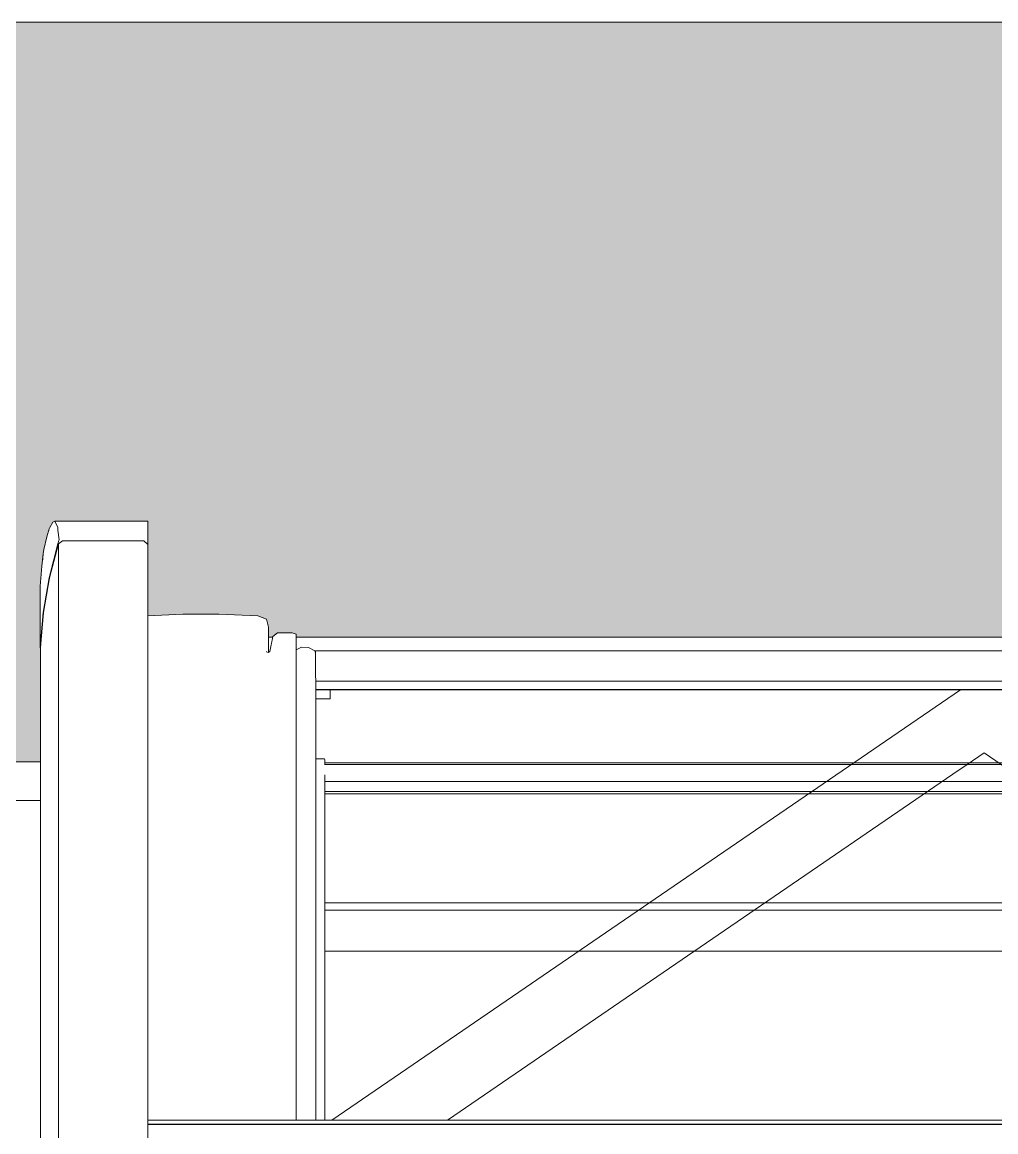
# Model space of a CAD drawing. Header units: metres. Extents: x -208 to 1512, y -277 to 123.
# Drawn here: x 10.376 to 10.815, y -0.899 to -0.399 of the extents above; entities that cross this region are included whole.
import ezdxf

# ---------------------------------------------------------------- set-up
doc = ezdxf.new("R2010")
doc.units = ezdxf.units.M
doc.header["$MEASUREMENT"] = 0
doc.linetypes.add('Wipeout_Contour', pattern=[1, 0, -1])
doc.layers.add('325 Dachfenster', color=7, linetype='Continuous')
doc.layers.add('330 Dachaufbau', color=7, linetype='Continuous')

# ---------------------------------------------------------------- blocks, each defined once
blk = doc.blocks.new('Dachfläche_7_4', base_point=(6.325, -0.39851))
at = {"layer": '330 Dachaufbau', "color": 7, "linetype": 'Continuous', "lineweight": 18, "flags": 128}
blk.add_lwpolyline([(6.325, -0.39851), (12.655, -0.39851)], dxfattribs=at)
at = {"color": 254, "linetype": 'Wipeout_Contour', "lineweight": 0, "ltscale": 38.158556}
blk.add_wipeout([(11.16835, -0.73222), (7.80835, -0.73222), (7.80835, -0.76511), (11.16835, -0.76511)], dxfattribs=at).dxf.layer = '330 Dachaufbau'
at = {"layer": '330 Dachaufbau', "linetype": 'Continuous', "lineweight": 0, "true_color": 0x000000}
h = blk.add_hatch(color=18, dxfattribs=at)
h.paths.add_polyline_path([(6.325, -0.39851), (6.325, -1.51148), (12.655, -1.51148), (12.655, -0.39851)])
h.paths.add_polyline_path([(7.80835, -1.24173), (7.80835, -0.73222), (11.16835, -0.73222), (11.16835, -1.24173)], flags=0)
at = {"layer": '330 Dachaufbau', "color": 7, "linetype": 'Continuous', "lineweight": 18, "flags": 128}
blk.add_lwpolyline([(11.16835, -0.73222), (7.80835, -0.73222)], dxfattribs=at)
at = {"color": 254, "linetype": 'Wipeout_Contour', "lineweight": 0, "ltscale": 38.186837}
blk.add_wipeout([(11.16835, -0.8121), (7.80835, -0.8121), (7.80835, -0.83559), (11.16835, -0.83559)], dxfattribs=at).dxf.layer = '330 Dachaufbau'
at = {"layer": '330 Dachaufbau', "color": 7, "linetype": 'Continuous', "lineweight": 18, "flags": 128}
blk.add_lwpolyline([(7.80835, -0.83559), (11.16835, -0.83559)], dxfattribs=at)
at = {"color": 254, "linetype": 'Wipeout_Contour', "lineweight": 0, "ltscale": 38.173574}
blk.add_wipeout([(11.16835, -0.76511), (7.80835, -0.76511), (7.80835, -0.8121), (11.16835, -0.8121)], dxfattribs=at).dxf.layer = '330 Dachaufbau'
blk = doc.blocks.new('VELUX SlopeRoofBundle[15]_4')
at = {"color": 254, "linetype": 'Wipeout_Contour', "lineweight": 0, "ltscale": 51.944234}
blk.add_wipeout([(10.3843, -0.65301), (10.3843, -0.68065), (10.3856, -0.66489), (10.3856, -0.63845), (10.38507, -0.64404)], dxfattribs=at).dxf.layer = '325 Dachfenster'
at = {"color": 254, "linetype": 'Wipeout_Contour', "lineweight": 0, "ltscale": 41.932453}
blk.add_wipeout([(10.4328, -0.67429), (10.4328, -0.89401), (10.4487, -0.89401), (10.4487, -0.67361)], dxfattribs=at).dxf.layer = '325 Dachfenster'
at = {"color": 254, "linetype": 'Wipeout_Contour', "lineweight": 0, "ltscale": 42.163696}
blk.add_wipeout([(10.4979, -0.674), (10.4979, -0.89401), (10.4998, -0.89401), (10.4998, -0.67466)], dxfattribs=at).dxf.layer = '325 Dachfenster'
at = {"color": 254, "linetype": 'Wipeout_Contour', "lineweight": 0, "ltscale": 63.842391}
blk.add_wipeout([(10.4863, -0.68263), (10.4863, -0.89401), (10.4871, -0.89401), (10.4871, -0.68293), (10.4864, -0.68268), (10.4864, -0.68267)], dxfattribs=at).dxf.layer = '325 Dachfenster'
at = {"color": 254, "linetype": 'Wipeout_Contour', "lineweight": 0, "ltscale": 43.378196}
blk.add_wipeout([(10.5085, -0.68952), (10.5085, -0.69273), (11.1115, -0.69273), (11.1115, -0.68952)], dxfattribs=at).dxf.layer = '325 Dachfenster'
at = {"color": 254, "linetype": 'Wipeout_Contour', "lineweight": 0, "ltscale": 43.380419}
blk.add_wipeout([(10.5086, -0.69965), (10.5086, -0.69974), (11.1114, -0.69974), (11.1114, -0.69965)], dxfattribs=at).dxf.layer = '325 Dachfenster'
at = {"color": 254, "linetype": 'Wipeout_Contour', "lineweight": 0, "ltscale": 41.66622}
blk.add_wipeout([(10.37, -0.75477), (10.3845, -0.75477), (10.3845, -0.74975), (10.37, -0.74974)], dxfattribs=at).dxf.layer = '325 Dachfenster'
at = {"color": 254, "linetype": 'Wipeout_Contour', "lineweight": 0, "ltscale": 62.651865}
blk.add_wipeout([(10.3856, -0.63845), (10.3856, -0.66489), (10.3883, -0.64922), (10.3883, -0.6272), (10.3873, -0.63076), (10.38599, -0.63647)], dxfattribs=at).dxf.layer = '325 Dachfenster'
at = {"color": 254, "linetype": 'Wipeout_Contour', "lineweight": 0, "ltscale": 42.119631}
blk.add_wipeout([(10.4871, -0.68293), (10.4871, -0.89401), (10.4879, -0.89401), (10.4879, -0.68255)], dxfattribs=at).dxf.layer = '325 Dachfenster'
at = {"color": 254, "linetype": 'Wipeout_Contour', "lineweight": 0, "ltscale": 43.379979}
blk.add_wipeout([(10.5086, -0.69624), (10.5086, -0.69965), (11.1114, -0.69965), (11.1114, -0.69624)], dxfattribs=at).dxf.layer = '325 Dachfenster'
at = {"color": 254, "linetype": 'Wipeout_Contour', "lineweight": 0, "ltscale": 112.555352}
blk.add_wipeout([(10.37, -1.19678), (10.38237, -1.19678), (10.38237, -1.16316), (10.38238, -1.13397), (10.38239, -1.12357), (10.3824, -1.09471), (10.3824, -1.08603), (10.3837, -1.06932), (10.3845, -1.06427), (10.3845, -0.75477), (10.37, -0.75477)], dxfattribs=at).dxf.layer = '325 Dachfenster'
at = {"color": 254, "linetype": 'Wipeout_Contour', "lineweight": 0, "ltscale": 42.111372}
blk.add_wipeout([(10.4843, -0.67577), (10.4843, -0.89401), (10.4863, -0.89401), (10.4863, -0.68263)], dxfattribs=at).dxf.layer = '325 Dachfenster'
at = {"color": 254, "linetype": 'Wipeout_Contour', "lineweight": 0, "ltscale": 43.379343}
blk.add_wipeout([(10.5086, -0.69584), (11.1114, -0.69584), (11.1114, -0.69537), (10.5086, -0.69537)], dxfattribs=at).dxf.layer = '325 Dachfenster'
at = {"color": 254, "linetype": 'Wipeout_Contour', "lineweight": 0, "ltscale": 42.102505}
blk.add_wipeout([(10.4843, -0.67577), (10.4825, -0.67436), (10.4825, -0.89401), (10.4843, -0.89401)], dxfattribs=at).dxf.layer = '325 Dachfenster'
at = {"color": 254, "linetype": 'Wipeout_Contour', "lineweight": 0, "ltscale": 42.124212}
blk.add_wipeout([(10.4892, -0.67569), (10.4879, -0.68255), (10.4879, -0.89401), (10.4892, -0.89401)], dxfattribs=at).dxf.layer = '325 Dachfenster'
at = {"color": 254, "linetype": 'Wipeout_Contour', "lineweight": 0, "ltscale": 43.379461}
blk.add_wipeout([(10.5086, -0.69624), (11.1114, -0.69624), (11.1114, -0.69584), (10.5086, -0.69584)], dxfattribs=at).dxf.layer = '325 Dachfenster'
at = {"color": 254, "linetype": 'Wipeout_Contour', "lineweight": 0, "ltscale": 42.063753}
blk.add_wipeout([(10.4649, -0.67361), (10.4649, -0.89401), (10.4825, -0.89401), (10.4825, -0.67436)], dxfattribs=at).dxf.layer = '325 Dachfenster'
at = {"color": 254, "linetype": 'Wipeout_Contour', "lineweight": 0, "ltscale": 42.129804}
blk.add_wipeout([(10.4892, -0.67569), (10.4892, -0.89401), (10.4913, -0.89401), (10.4913, -0.674)], dxfattribs=at).dxf.layer = '325 Dachfenster'
at = {"color": 254, "linetype": 'Wipeout_Contour', "lineweight": 0, "ltscale": 86.713815}
blk.add_wipeout([(11.1115, -0.69344), (10.5085, -0.69344), (10.5085, -0.6943), (10.5086, -0.69458), (10.5086, -0.69537), (11.1114, -0.69537), (11.1114, -0.69458), (11.1115, -0.6943)], dxfattribs=at).dxf.layer = '325 Dachfenster'
at = {"color": 254, "linetype": 'Wipeout_Contour', "lineweight": 0, "ltscale": 41.996271}
blk.add_wipeout([(10.4487, -0.67361), (10.4487, -0.89401), (10.4649, -0.89401), (10.4649, -0.67361)], dxfattribs=at).dxf.layer = '325 Dachfenster'
at = {"color": 254, "linetype": 'Wipeout_Contour', "lineweight": 0, "ltscale": 74.260721}
blk.add_wipeout([(10.4873, -0.67149), (10.4863, -0.68254), (10.48633, -0.68264), (10.4864, -0.68267), (10.4864, -0.68268), (10.4871, -0.68293), (10.4873, -0.68284)], dxfattribs=at).dxf.layer = '325 Dachfenster'
at = {"color": 254, "linetype": 'Wipeout_Contour', "lineweight": 0, "ltscale": 42.146883}
blk.add_wipeout([(10.4979, -0.674), (10.4913, -0.674), (10.4913, -0.89401), (10.4979, -0.89401)], dxfattribs=at).dxf.layer = '325 Dachfenster'
at = {"color": 254, "linetype": 'Wipeout_Contour', "lineweight": 0, "ltscale": 43.37869}
blk.add_wipeout([(10.5085, -0.69344), (11.1115, -0.69344), (11.1115, -0.69273), (10.5085, -0.69273)], dxfattribs=at).dxf.layer = '325 Dachfenster'
at = {"color": 254, "linetype": 'Wipeout_Contour', "lineweight": 0, "ltscale": 41.889477}
blk.add_wipeout([(10.4328, -0.66635), (10.4328, -0.67429), (10.4487, -0.67361), (10.4487, -0.66567)], dxfattribs=at).dxf.layer = '325 Dachfenster'
at = {"color": 254, "linetype": 'Wipeout_Contour', "lineweight": 0, "ltscale": 42.021321}
blk.add_wipeout([(10.4825, -0.66642), (10.4649, -0.66567), (10.4649, -0.67361), (10.4825, -0.67436)], dxfattribs=at).dxf.layer = '325 Dachfenster'
at = {"color": 254, "linetype": 'Wipeout_Contour', "lineweight": 0, "ltscale": 43.374923}
blk.add_wipeout([(10.4998, -0.676), (10.4998, -0.67999), (11.1202, -0.67999), (11.1202, -0.676)], dxfattribs=at).dxf.layer = '325 Dachfenster'
at = {"layer": '325 Dachfenster', "linetype": 'Continuous', "lineweight": 0, "flags": 128}
blk.add_lwpolyline([(10.4998, -0.676), (11.1202, -0.676)], dxfattribs=at)
at = {"color": 254, "linetype": 'Wipeout_Contour', "lineweight": 0, "ltscale": 148.939992}
blk.add_wipeout([(10.3843, -0.68065), (10.3845, -0.68084), (10.3845, -0.68065), (10.3858, -0.66489), (10.3885, -0.64922), (10.3925, -0.63384), (10.3943, -0.63261), (10.4311, -0.63261), (10.4328, -0.63422), (10.4328, -0.63242), (10.39272, -0.63242), (10.3923, -0.63384), (10.3883, -0.64922), (10.3856, -0.66489)], dxfattribs=at).dxf.layer = '325 Dachfenster'
at = {"color": 254, "linetype": 'Wipeout_Contour', "lineweight": 0, "ltscale": 41.960825}
blk.add_wipeout([(10.4649, -0.66567), (10.4487, -0.66567), (10.4487, -0.67361), (10.4649, -0.67361)], dxfattribs=at).dxf.layer = '325 Dachfenster'
at = {"color": 254, "linetype": 'Wipeout_Contour', "lineweight": 0, "ltscale": 41.711173}
blk.add_wipeout([(10.4863, -0.66783), (10.4843, -0.67577), (10.4863, -0.68254), (10.4873, -0.67149)], dxfattribs=at).dxf.layer = '325 Dachfenster'
at = {"color": 254, "linetype": 'Wipeout_Contour', "lineweight": 0, "ltscale": 151.694744}
blk.add_wipeout([(10.4998, -0.67999), (10.4998, -0.6817), (10.5022, -0.6806), (10.5053, -0.6807), (10.5081, -0.6822), (10.5085, -0.6831), (10.5085, -0.68212), (11.1115, -0.68212), (11.1115, -0.6831), (11.1119, -0.6822), (11.1147, -0.6807), (11.1178, -0.6806), (11.1202, -0.6817), (11.1202, -0.67999)], dxfattribs=at).dxf.layer = '325 Dachfenster'
at = {"color": 254, "linetype": 'Wipeout_Contour', "lineweight": 0, "ltscale": 41.871132}
blk.add_wipeout([(10.3923, -0.62777), (10.3923, -0.63384), (10.39272, -0.63242), (10.39281, -0.63204)], dxfattribs=at).dxf.layer = '325 Dachfenster'
at = {"color": 254, "linetype": 'Wipeout_Contour', "lineweight": 0, "ltscale": 41.741812}
blk.add_wipeout([(10.3858, -0.66489), (10.3845, -0.68065), (10.3845, -1.06427), (10.3858, -1.05607)], dxfattribs=at).dxf.layer = '325 Dachfenster'
at = {"color": 254, "linetype": 'Wipeout_Contour', "lineweight": 0, "ltscale": 32.020548}
blk.add_wipeout([(10.4825, -0.66642), (10.4825, -0.67436), (10.4863, -0.66783)], dxfattribs=at).dxf.layer = '325 Dachfenster'
at = {"color": 254, "linetype": 'Wipeout_Contour', "lineweight": 0, "ltscale": 42.173259}
blk.add_wipeout([(10.5022, -0.6806), (10.4998, -0.6817), (10.4998, -0.89401), (10.5022, -0.89401)], dxfattribs=at).dxf.layer = '325 Dachfenster'
at = {"color": 254, "linetype": 'Wipeout_Contour', "lineweight": 0, "ltscale": 43.376541}
blk.add_wipeout([(10.5085, -0.68212), (10.5085, -0.68725), (11.1115, -0.68725), (11.1115, -0.68212)], dxfattribs=at).dxf.layer = '325 Dachfenster'
at = {"color": 254, "linetype": 'Wipeout_Contour', "lineweight": 0, "ltscale": 41.743247}
blk.add_wipeout([(10.39097, -0.62373), (10.39218, -0.62659), (10.4328, -0.62659), (10.4328, -0.62373)], dxfattribs=at).dxf.layer = '325 Dachfenster'
at = {"color": 254, "linetype": 'Wipeout_Contour', "lineweight": 0, "ltscale": 31.590922}
blk.add_wipeout([(10.4825, -0.67436), (10.4843, -0.67577), (10.4863, -0.66783)], dxfattribs=at).dxf.layer = '325 Dachfenster'
at = {"color": 254, "linetype": 'Wipeout_Contour', "lineweight": 0, "ltscale": 42.184091}
blk.add_wipeout([(10.5022, -0.6806), (10.5022, -0.89401), (10.5053, -0.89401), (10.5053, -0.6807)], dxfattribs=at).dxf.layer = '325 Dachfenster'
at = {"color": 254, "linetype": 'Wipeout_Contour', "lineweight": 0, "ltscale": 43.377479}
blk.add_wipeout([(10.5085, -0.68952), (11.1115, -0.68952), (11.1115, -0.68725), (10.5085, -0.68725)], dxfattribs=at).dxf.layer = '325 Dachfenster'
at = {"layer": '325 Dachfenster', "linetype": 'Continuous', "lineweight": 0, "flags": 128}
for points in [[(10.4873, -0.67149), (10.4863, -0.66783)], [(10.5022, -0.6806), (10.4998, -0.6817)]]:
    blk.add_lwpolyline(points, dxfattribs=at)
at = {"color": 254, "linetype": 'Wipeout_Contour', "lineweight": 0, "ltscale": 83.074986}
blk.add_wipeout([(10.3883, -0.6272), (10.3883, -0.64922), (10.3923, -0.63384), (10.3923, -0.62777), (10.39218, -0.62659), (10.39097, -0.62373), (10.39, -0.62414), (10.3886, -0.6265)], dxfattribs=at).dxf.layer = '325 Dachfenster'
at = {"color": 254, "linetype": 'Wipeout_Contour', "lineweight": 0, "ltscale": 31.109816}
blk.add_wipeout([(10.48437, -0.676), (10.48553, -0.67999), (10.48555, -0.67999)], dxfattribs=at).dxf.layer = '325 Dachfenster'
at = {"color": 254, "linetype": 'Wipeout_Contour', "lineweight": 0, "ltscale": 42.196139}
blk.add_wipeout([(10.5053, -0.6807), (10.5053, -0.89401), (10.5081, -0.89401), (10.5081, -0.6822)], dxfattribs=at).dxf.layer = '325 Dachfenster'
at = {"layer": '325 Dachfenster', "linetype": 'Continuous', "lineweight": 0, "flags": 128}
for points in [[(10.39097, -0.62373), (10.4328, -0.62373)], [(10.5053, -0.6807), (10.5022, -0.6806)]]:
    blk.add_lwpolyline(points, dxfattribs=at)
at = {"color": 254, "linetype": 'Wipeout_Contour', "lineweight": 0, "ltscale": 52.654251}
blk.add_wipeout([(10.39218, -0.62659), (10.3923, -0.62777), (10.39281, -0.63204), (10.4328, -0.63204), (10.4328, -0.62659)], dxfattribs=at).dxf.layer = '325 Dachfenster'
at = {"color": 254, "linetype": 'Wipeout_Contour', "lineweight": 0, "ltscale": 52.556624}
blk.add_wipeout([(10.3858, -0.66489), (10.3858, -1.05607), (10.3863, -1.05292), (10.3885, -1.04422), (10.3885, -0.64922)], dxfattribs=at).dxf.layer = '325 Dachfenster'
at = {"color": 254, "linetype": 'Wipeout_Contour', "lineweight": 0, "ltscale": 42.495103}
blk.add_wipeout([(10.4873, -0.676), (10.4873, -0.67999), (10.48839, -0.67999), (10.48914, -0.676)], dxfattribs=at).dxf.layer = '325 Dachfenster'
at = {"color": 254, "linetype": 'Wipeout_Contour', "lineweight": 0, "ltscale": 62.627087}
blk.add_wipeout([(10.5081, -0.89401), (10.5086, -0.89401), (10.5086, -0.69458), (10.5085, -0.6943), (10.5085, -0.6831), (10.5081, -0.6822)], dxfattribs=at).dxf.layer = '325 Dachfenster'
at = {"layer": '325 Dachfenster', "linetype": 'Continuous', "lineweight": 0, "flags": 128}
for points in [[(10.3843, -0.65301), (10.3843, -0.68065)], [(10.4892, -0.67569), (10.4913, -0.674)], [(10.4913, -0.674), (10.4979, -0.674), (10.4998, -0.67466)], [(10.3843, -0.68065), (10.3845, -0.68084)], [(10.3845, -0.68065), (10.3845, -1.06427)], [(10.4873, -0.676), (10.48914, -0.676)], [(10.5081, -0.6822), (10.5053, -0.6807)], [(10.5085, -0.6831), (10.5081, -0.6822)], [(10.5085, -0.68212), (10.5085, -0.68725), (10.5085, -0.68952), (10.5085, -0.69273), (10.5085, -0.69344), (10.5085, -0.6943)], [(10.5085, -0.68212), (11.1115, -0.68212)], [(10.5086, -0.69584), (11.1114, -0.69584)], [(10.3845, -0.74975), (10.37, -0.74974), (10.3555, -0.74975)]]:
    blk.add_lwpolyline(points, dxfattribs=at)
at = {"color": 254, "linetype": 'Wipeout_Contour', "lineweight": 0, "ltscale": 41.773971}
blk.add_wipeout([(10.39272, -0.63242), (10.4328, -0.63242), (10.4328, -0.63204), (10.39281, -0.63204)], dxfattribs=at).dxf.layer = '325 Dachfenster'
at = {"color": 254, "linetype": 'Wipeout_Contour', "lineweight": 0, "ltscale": 52.186298}
blk.add_wipeout([(10.48555, -0.67999), (10.48553, -0.67999), (10.4863, -0.68263), (10.48633, -0.68264), (10.4863, -0.68254)], dxfattribs=at).dxf.layer = '325 Dachfenster'
at = {"color": 254, "linetype": 'Wipeout_Contour', "lineweight": 0, "ltscale": 43.470231}
blk.add_wipeout([(10.5086, -0.69974), (10.5086, -0.89401), (10.5159, -0.89401), (10.79942, -0.69974)], dxfattribs=at).dxf.layer = '325 Dachfenster'
at = {"layer": '325 Dachfenster', "linetype": 'Continuous', "lineweight": 0, "flags": 128}
for points in [[(10.5086, -0.73098), (10.5125, -0.73098)], [(10.5125, -0.73098), (10.5127, -0.73126)], [(10.5127, -0.73126), (10.5127, -0.73343)]]:
    blk.add_lwpolyline(points, dxfattribs=at)
at = {"color": 254, "linetype": 'Wipeout_Contour', "lineweight": 0, "ltscale": 82.743225}
blk.add_wipeout([(10.3885, -0.64922), (10.3885, -1.04422), (10.3904, -1.03671), (10.39151, -1.03411), (10.39189, -1.03349), (10.3923, -1.0319), (10.3925, -1.03123), (10.3925, -0.63384)], dxfattribs=at).dxf.layer = '325 Dachfenster'
at = {"color": 254, "linetype": 'Wipeout_Contour', "lineweight": 0, "ltscale": 41.91869}
blk.add_wipeout([(10.4311, -0.63261), (10.4311, -1.03016), (10.4328, -1.03016), (10.4328, -0.63422)], dxfattribs=at).dxf.layer = '325 Dachfenster'
at = {"color": 254, "linetype": 'Wipeout_Contour', "lineweight": 0, "ltscale": 42.520582}
blk.add_wipeout([(10.48839, -0.67999), (10.4873, -0.67999), (10.4873, -0.68284), (10.4879, -0.68255)], dxfattribs=at).dxf.layer = '325 Dachfenster'
at = {"color": 254, "linetype": 'Wipeout_Contour', "lineweight": 0, "ltscale": 43.408897}
blk.add_wipeout([(10.79942, -0.69974), (10.5159, -0.89401), (11.1041, -0.89401), (10.82058, -0.69974)], dxfattribs=at).dxf.layer = '325 Dachfenster'
at = {"layer": '325 Dachfenster', "linetype": 'Continuous', "lineweight": 0, "flags": 128}
for points in [[(10.4873, -0.68284), (10.4873, -0.67149)], [(10.4879, -0.68255), (10.4892, -0.67569)], [(10.48633, -0.68264), (10.4863, -0.68254)], [(10.4864, -0.68267), (10.4864, -0.68268)], [(10.4864, -0.68268), (10.4871, -0.68293)], [(10.4871, -0.68293), (10.4879, -0.68255)], [(10.5086, -0.69965), (11.1114, -0.69965)], [(10.5086, -0.69974), (11.1114, -0.69974)], [(10.5151, -0.69974), (10.5151, -0.69982)], [(10.5151, -0.69982), (10.5151, -0.70059)], [(10.5151, -0.70059), (10.5151, -0.7038)], [(10.5151, -0.7038), (10.5086, -0.7038)], [(10.51257, -0.73343), (11.10743, -0.73343)], [(10.5127, -0.73275), (11.1073, -0.73275)], [(10.5127, -0.7411), (11.1073, -0.7411)], [(10.5127, -0.74563), (11.1073, -0.74563)], [(10.5127, -0.74673), (11.1073, -0.74673)], [(10.5127, -0.79585), (11.1073, -0.79585)], [(10.5127, -0.79923), (11.1073, -0.79923)], [(10.5127, -0.81769), (11.1073, -0.81769)]]:
    blk.add_lwpolyline(points, dxfattribs=at)
at = {"color": 254, "linetype": 'Wipeout_Contour', "lineweight": 0, "ltscale": 41.842083}
blk.add_wipeout([(10.3943, -0.63261), (10.3943, -1.03016), (10.4311, -1.03016), (10.4311, -0.63261)], dxfattribs=at).dxf.layer = '325 Dachfenster'
at = {"layer": '325 Dachfenster', "linetype": 'Continuous', "lineweight": 0, "flags": 128}
for points in [[(10.4328, -0.63204), (10.4328, -0.62659), (10.4328, -0.62373)], [(10.4311, -0.63261), (10.4328, -0.63422)], [(10.4328, -0.63242), (10.4328, -0.63204)], [(10.4328, -0.63422), (10.4328, -0.63242)], [(10.4863, -0.66783), (10.4825, -0.66642), (10.4649, -0.66567), (10.4487, -0.66567), (10.4328, -0.66635)]]:
    blk.add_lwpolyline(points, dxfattribs=at)
at = {"color": 254, "linetype": 'Wipeout_Contour', "lineweight": 0, "ltscale": 63.442098}
blk.add_wipeout([(10.3925, -0.63384), (10.3925, -1.03123), (10.39275, -1.03038), (10.39283, -1.03016), (10.3943, -1.03016), (10.3943, -0.63261)], dxfattribs=at).dxf.layer = '325 Dachfenster'
at = {"color": 254, "linetype": 'Wipeout_Contour', "lineweight": 0, "ltscale": 43.440064}
blk.add_wipeout([(11.1872, -0.89401), (10.4328, -0.89401), (10.4328, -0.89575), (11.1872, -0.89575)], dxfattribs=at).dxf.layer = '325 Dachfenster'
at = {"layer": '325 Dachfenster', "linetype": 'Continuous', "lineweight": 0, "flags": 128}
for points in [[(10.3843, -0.65301), (10.38507, -0.64404), (10.3856, -0.63845), (10.38599, -0.63647), (10.3873, -0.63076), (10.3883, -0.6272), (10.3886, -0.6265), (10.39, -0.62414), (10.39097, -0.62373), (10.39218, -0.62659), (10.3923, -0.62777), (10.39281, -0.63204)], [(10.39272, -0.63242), (10.3923, -0.63384), (10.3883, -0.64922), (10.3856, -0.66489), (10.3843, -0.68065)], [(10.3845, -0.68065), (10.3858, -0.66489), (10.3885, -0.64922), (10.3925, -0.63384)], [(10.3925, -0.63384), (10.3943, -0.63261)], [(10.3925, -0.63384), (10.3925, -1.03123)], [(10.39272, -0.63242), (10.39281, -0.63204)], [(10.3943, -0.63261), (10.4311, -0.63261)]]:
    blk.add_lwpolyline(points, dxfattribs=at)
at = {"color": 254, "linetype": 'Wipeout_Contour', "lineweight": 0, "ltscale": 43.440508}
blk.add_wipeout([(10.4328, -0.89593), (10.4328, -0.89652), (11.1872, -0.89652), (11.1872, -0.89593)], dxfattribs=at).dxf.layer = '325 Dachfenster'
at = {"color": 254, "linetype": 'Wipeout_Contour', "lineweight": 0, "ltscale": 43.441267}
blk.add_wipeout([(10.4328, -0.89768), (10.4328, -0.89922), (11.1872, -0.89922), (11.1872, -0.89768)], dxfattribs=at).dxf.layer = '325 Dachfenster'
at = {"color": 254, "linetype": 'Wipeout_Contour', "lineweight": 0, "ltscale": 43.440375}
blk.add_wipeout([(10.4328, -0.89593), (11.1872, -0.89593), (11.1872, -0.89575), (10.4328, -0.89575)], dxfattribs=at).dxf.layer = '325 Dachfenster'
at = {"layer": '325 Dachfenster', "linetype": 'Continuous', "lineweight": 0, "flags": 128}
for points in [[(10.4998, -0.67466), (10.4998, -0.89401)], [(10.5086, -0.69458), (10.5086, -0.89401)], [(10.79942, -0.69974), (10.5159, -0.89401)], [(10.81, -0.7282), (10.80236, -0.73343), (10.79587, -0.73788), (10.56801, -0.89401)], [(10.81, -0.7282), (10.81764, -0.73343), (10.82413, -0.73788), (11.05199, -0.89401)], [(10.5127, -0.73814), (10.5127, -0.89401)], [(11.1872, -0.89401), (10.4328, -0.89401)]]:
    blk.add_lwpolyline(points, dxfattribs=at)
at = {"color": 254, "linetype": 'Wipeout_Contour', "lineweight": 0, "ltscale": 43.440808}
blk.add_wipeout([(10.4328, -0.89652), (10.4328, -0.89768), (11.1872, -0.89768), (11.1872, -0.89652)], dxfattribs=at).dxf.layer = '325 Dachfenster'
at = {"layer": '325 Dachfenster', "linetype": 'Continuous', "lineweight": 0, "flags": 128}
for points in [[(10.4328, -0.63422), (10.4328, -1.03016)], [(11.1872, -0.89575), (10.4328, -0.89575)]]:
    blk.add_lwpolyline(points, dxfattribs=at)
blk = doc.blocks.new('Dachfläche_31_4', base_point=(11.26, -0.41767))
at = {"layer": '325 Dachfenster', "color": 7, "linetype": 'Continuous', "lineweight": 13, "true_color": 0xf4f4f4, "flags": 128}
for points in [[(10.5127, -0.83465), (11.1073, -0.83465)], [(11.1073, -0.85476), (10.5127, -0.85476)]]:
    blk.add_lwpolyline(points, dxfattribs=at)
at = {"layer": '325 Dachfenster', "linetype": 'Continuous', "lineweight": 0}
blk.add_blockref('VELUX SlopeRoofBundle[15]_4', (0, 0), dxfattribs=at)

msp = doc.modelspace()

# ---------------------------------------------------------------- block references
at = {"layer": '330 Dachaufbau', "color": 7, "linetype": 'Continuous', "lineweight": 18}
msp.add_blockref('Dachfläche_7_4', (6.325, -0.39851), dxfattribs=at)

# ---------------------------------------------------------------- next in the draw order: block references
at = {"layer": '325 Dachfenster', "color": 7, "linetype": 'Continuous', "lineweight": 13, "true_color": 0xf4f4f4}
msp.add_blockref('Dachfläche_31_4', (11.26, -0.41767), dxfattribs=at)

doc.saveas('drawing.dxf')
